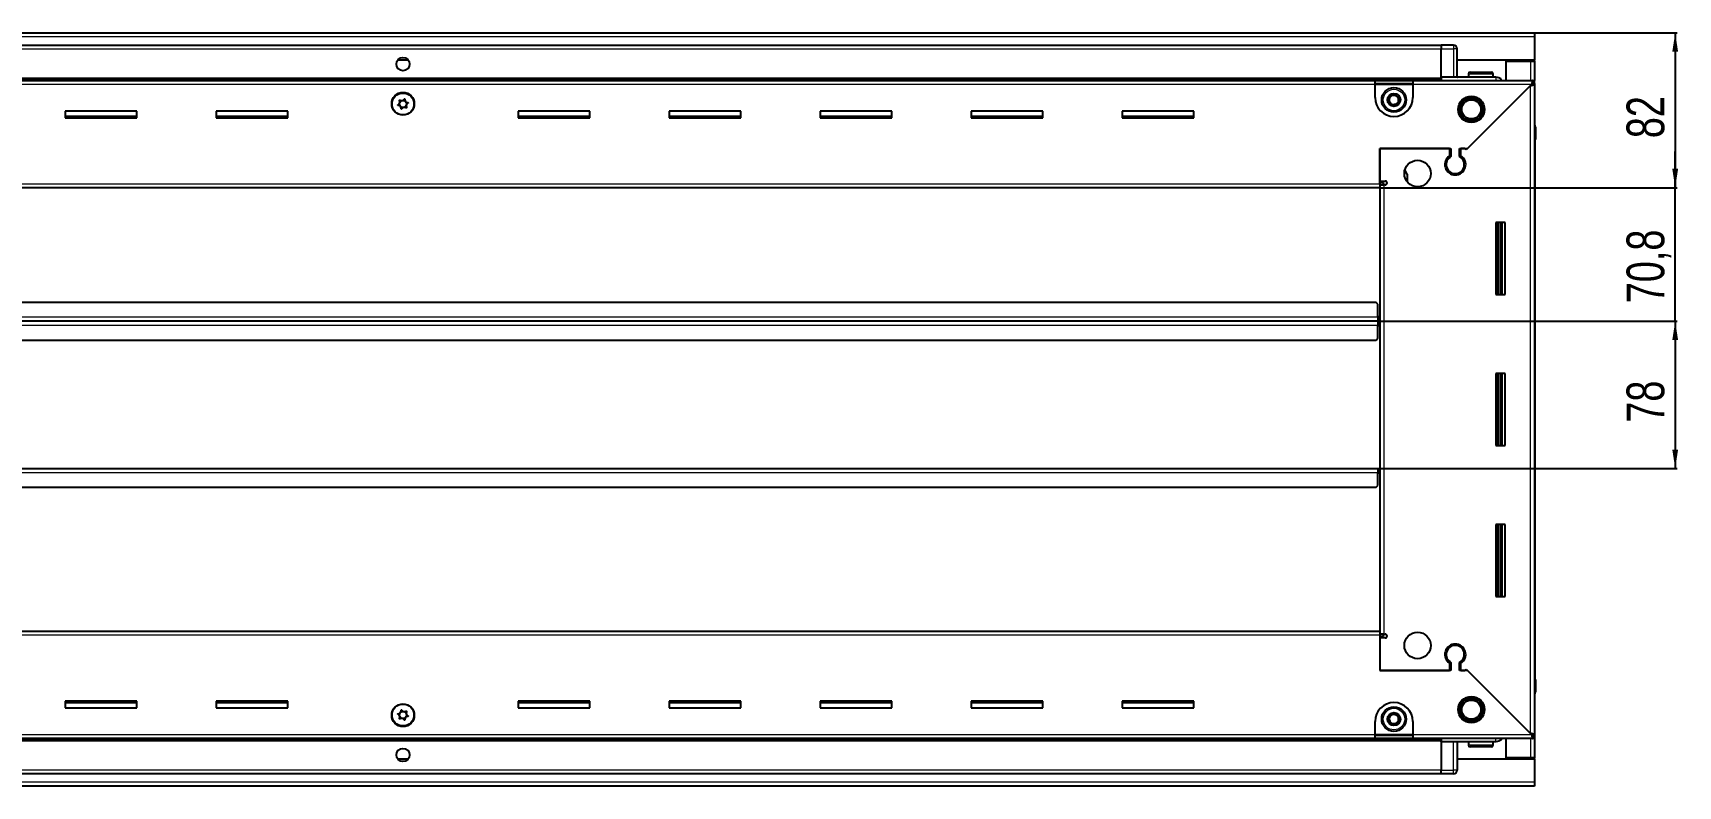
# Model space of a CAD drawing. Header units: millimetres. Extents: x 1315 to 4550, y 427 to 1624.
# Drawn here: x 3679 to 4550, y 977 to 1376 of the extents above; entities that cross this region are included whole.
import ezdxf

# ---------------------------------------------------------------- set-up
doc = ezdxf.new("R2010")
doc.units = ezdxf.units.MM
doc.layers.add('FORMAT', color=7, linetype='Continuous')
doc.styles.add('SLDTEXTSTYLE0', font='TXT', dxfattribs={"width": 0.75})
doc.dimstyles.new('SLDDIMSTYLE0', dxfattribs={"dimtxt": 20, "dimasz": 10, "dimexe": 0, "dimexo": 0.0625, "dimgap": 5, "dimtad": 2, "dimdec": 1, "dimrnd": 1e-09, "dimzin": 12, "dimdsep": 46, "dimtxsty": 'SLDTEXTSTYLE0', "dimsah": 1, "dimcen": 0.09, "dimadec": 0, "dimazin": 3, "dimtfac": 1, "dimtofl": 0, "dimtmove": 0, "dimatfit": 3, "dimfxl": 0, "dimfrac": 2, "dimtolj": 1, "dimtzin": 12, "dimarcsym": 0})
doc.dimstyles.new('SLDDIMSTYLE1', dxfattribs={"dimtxt": 20, "dimasz": 10, "dimexe": 0, "dimexo": 0.0625, "dimgap": 5, "dimtad": 2, "dimdec": 1, "dimrnd": 1e-09, "dimzin": 12, "dimdsep": 46, "dimtxsty": 'SLDTEXTSTYLE0', "dimsah": 1, "dimcen": 0.09, "dimadec": 0, "dimazin": 3, "dimtfac": 1, "dimtmove": 0, "dimatfit": 0, "dimfxl": 0, "dimfrac": 2, "dimtolj": 1, "dimtzin": 12, "dimarcsym": 0})

# ---------------------------------------------------------------- blocks, each defined once
blk = doc.blocks.new('_D_6')
at = {"layer": 'FORMAT'}
for p, q in [((4474.43, 1375.82), (4549.92, 1375.82)), ((4548.92, 1375.82), (4548.92, 1293.82)), ((4392.43, 1293.82), (4549.92, 1293.82))]:
    blk.add_line(p, q, dxfattribs=at)
for points in [[(4548.92, 1375.82), (4547.38, 1365.82), (4550.46, 1365.82)], [(4548.92, 1293.82), (4550.46, 1303.82), (4547.38, 1303.82)]]:
    blk.add_solid(points, dxfattribs=at)
at = {"layer": 'FORMAT', "insert": (4523.14, 1320.05), "char_height": 20, "attachment_point": 1, "rotation": 90, "style": 'SLDTEXTSTYLE0'}
blk.add_mtext('82', dxfattribs=at)
blk = doc.blocks.new('_D_7')
at = {"layer": 'FORMAT'}
for p, q in [((4548.92, 1293.82), (4548.92, 1313.05)), ((4392.43, 1293.82), (4549.92, 1293.82)), ((4548.92, 1223.07), (4548.92, 1293.82)), ((4391.43, 1223.07), (4549.92, 1223.07)), ((4548.92, 1223.07), (4548.92, 1203.84))]:
    blk.add_line(p, q, dxfattribs=at)
for points in [[(4548.92, 1293.82), (4550.46, 1303.82), (4547.38, 1303.82)], [(4548.92, 1223.07), (4547.38, 1213.07), (4550.46, 1213.07)]]:
    blk.add_solid(points, dxfattribs=at)
at = {"layer": 'FORMAT', "insert": (4523.14, 1232.59), "char_height": 20, "attachment_point": 1, "rotation": 90, "style": 'SLDTEXTSTYLE0'}
blk.add_mtext('70,8', dxfattribs=at)
blk = doc.blocks.new('_D_8')
at = {"layer": 'FORMAT'}
for p, q in [((4391.43, 1223.07), (4549.92, 1223.07)), ((4548.92, 1223.07), (4548.92, 1145.12)), ((4391.43, 1145.12), (4549.92, 1145.12))]:
    blk.add_line(p, q, dxfattribs=at)
for points in [[(4548.92, 1223.07), (4547.38, 1213.07), (4550.46, 1213.07)], [(4548.92, 1145.12), (4550.46, 1155.12), (4547.38, 1155.12)]]:
    blk.add_solid(points, dxfattribs=at)
at = {"layer": 'FORMAT', "insert": (4523.14, 1169.32), "char_height": 20, "attachment_point": 1, "rotation": 90, "style": 'SLDTEXTSTYLE0'}
blk.add_mtext('78', dxfattribs=at)

msp = doc.modelspace()

# ---------------------------------------------------------------- linework, layer by layer
at = {"color": 7, "linetype": 'Continuous', "lineweight": 25}
for p, q in [((3275.42, 1375.82), (4474.42, 1375.82)), ((4424.92, 1369.17), (3324.92, 1369.17)), ((4424.92, 1369.32), (4424.92, 1369.32)), ((4431.42, 1369.32), (4424.92, 1369.32)), ((4431.42, 1369.32), (4424.92, 1369.32)), ((4424.92, 1369.32), (4424.92, 1367.32)), ((4474.42, 1375.82), (4474.42, 1373.72)), ((4474.42, 1373.72), (4474.42, 1361.32)), ((3877.79, 1361.32), (3872.05, 1361.32)), ((4424.92, 1352.32), (4424.92, 1367.32)), ((4433.42, 1367.32), (4433.42, 1367.32)), ((4433.42, 1352.32), (4433.42, 1367.32)), ((4474.42, 1361.32), (4433.42, 1361.32)), ((4459.42, 1350.57), (4459.42, 1360.82)), ((4459.42, 1360.82), (4472.32, 1360.82)), ((4472.32, 1360.82), (4474.42, 1360.82)), ((4472.92, 1360.82), (4472.92, 1361.32)), ((4474.42, 1360.82), (4474.42, 1361.32)), ((4474.42, 1360.82), (4474.42, 1350.57)), ((3324.92, 1351.17), (4424.92, 1351.17)), ((4424.92, 1352.32), (4424.92, 1351.82)), ((4453.92, 1352.32), (4424.92, 1352.32)), ((4424.92, 1352.29), (4424.99, 1350.57)), ((4439.42, 1354.22), (4439.42, 1352.32)), ((4440.22, 1355.02), (4451.62, 1355.02)), ((4452.42, 1352.32), (4452.42, 1354.22)), ((3359.92, 1350.57), (4389.92, 1350.57)), ((4389.92, 1348.47), (4389.92, 1350.57)), ((4389.92, 1350.57), (4409.92, 1350.57)), ((4389.92, 1349.07), (4409.92, 1349.07)), ((4389.92, 1341.57), (4389.92, 1348.47)), ((4409.92, 1350.57), (4473.42, 1350.57)), ((4409.92, 1350.57), (4409.92, 1348.47)), ((4409.92, 1348.47), (4409.92, 1341.57)), ((4472.32, 1347.97), (4438.22, 1313.87)), ((4438.92, 1314.57), (4472.82, 1348.47)), ((4472.92, 1348.57), (4474.42, 1348.57)), ((4473.42, 1349.07), (4473.42, 1350.57)), ((4473.42, 1350.57), (4474.42, 1350.57)), ((4473.42, 1349.07), (4474.42, 1349.07)), ((4474.42, 1349.07), (4474.42, 1350.57)), ((4474.42, 1349.07), (4474.42, 1348.57)), ((4474.42, 1348.57), (4474.42, 1004.07)), ((3733.92, 1334.32), (3695.92, 1334.32)), ((3695.92, 1334.32), (3695.92, 1330.82)), ((3733.92, 1330.82), (3733.92, 1334.32)), ((3813.92, 1334.32), (3775.92, 1334.32)), ((3775.92, 1334.32), (3775.92, 1330.82)), ((3813.92, 1330.82), (3813.92, 1334.32)), ((3973.92, 1334.32), (3935.92, 1334.32)), ((3935.92, 1334.32), (3935.92, 1330.82)), ((3973.92, 1330.82), (3973.92, 1334.32)), ((4053.92, 1334.32), (4015.92, 1334.32)), ((4015.92, 1334.32), (4015.92, 1330.82)), ((4053.92, 1330.82), (4053.92, 1334.32)), ((4133.92, 1334.32), (4095.92, 1334.32)), ((4095.92, 1334.32), (4095.92, 1330.82)), ((4133.92, 1330.82), (4133.92, 1334.32)), ((4213.92, 1334.32), (4175.92, 1334.32)), ((4175.92, 1334.32), (4175.92, 1330.82)), ((4213.92, 1330.82), (4213.92, 1334.32)), ((4293.92, 1334.32), (4255.92, 1334.32)), ((4255.92, 1334.32), (4255.92, 1330.82)), ((4293.92, 1330.82), (4293.92, 1334.32)), ((3733.92, 1331.57), (3695.92, 1331.57)), ((3695.92, 1330.82), (3733.92, 1330.82)), ((3813.92, 1331.57), (3775.92, 1331.57)), ((3775.92, 1330.82), (3813.92, 1330.82)), ((3973.92, 1331.57), (3935.92, 1331.57)), ((3935.92, 1330.82), (3973.92, 1330.82)), ((4053.92, 1331.57), (4015.92, 1331.57)), ((4015.92, 1330.82), (4053.92, 1330.82)), ((4133.92, 1331.57), (4095.92, 1331.57)), ((4095.92, 1330.82), (4133.92, 1330.82)), ((4213.92, 1331.57), (4175.92, 1331.57)), ((4175.92, 1330.82), (4213.92, 1330.82)), ((4293.92, 1331.57), (4255.92, 1331.57)), ((4255.92, 1330.82), (4293.92, 1330.82)), ((4474.42, 1327.15), (4474.42, 1327.15)), ((4474.92, 1325.82), (4474.92, 1319.32)), ((4474.92, 1319.32), (4474.92, 1325.82)), ((4474.42, 1319.32), (4474.92, 1319.32)), ((4474.77, 1033.32), (4474.77, 1319.32)), ((4474.92, 1319.32), (4474.92, 1319.32)), ((4474.92, 1319.32), (4474.92, 1319.32)), ((4392.42, 1314.57), (4430.12, 1314.57)), ((4392.42, 1295.92), (4392.42, 1314.57)), ((4392.42, 1314.57), (4392.42, 1297.32)), ((4429.42, 1314.57), (4392.42, 1314.57)), ((4429.42, 1314.57), (4429.42, 1310.68)), ((4430.12, 1314.57), (4430.12, 1310.29)), ((4434.72, 1314.57), (4438.92, 1314.57)), ((4434.72, 1310.29), (4434.72, 1314.57)), ((4437.52, 1314.57), (4435.42, 1314.57)), ((4435.42, 1310.68), (4435.42, 1314.57)), ((4438.22, 1313.87), (4437.52, 1314.57)), ((4406.92, 1301.07), (4405.68, 1303.22)), ((4406.92, 1301.07), (4406.92, 1296.99)), ((4434.42, 1301.71), (4434.42, 1300.95)), ((4392.42, 1293.82), (3357.42, 1293.82)), ((4392.42, 1297.32), (4395.27, 1297.32)), ((4394.42, 1296.32), (4392.42, 1296.32)), ((4392.42, 1295.92), (4392.42, 1293.82)), ((4392.42, 1295.32), (4394.52, 1295.32)), ((4392.42, 1293.82), (4392.42, 1058.82)), ((4394.42, 1295.32), (4394.42, 1296.32)), ((4395.27, 1295.32), (4394.52, 1295.32)), ((4453.92, 1275.32), (4453.92, 1237.32)), ((4458.92, 1275.32), (4453.92, 1275.32)), ((4454.94, 1275.32), (4454.94, 1237.32)), ((4454.98, 1275.32), (4454.98, 1237.32)), ((4456.77, 1275.32), (4456.77, 1237.32)), ((4458.92, 1237.32), (4458.92, 1275.32)), ((4390.42, 1233.07), (3359.42, 1233.07)), ((4391.42, 1232.07), (4390.42, 1233.07)), ((4391.42, 1225.17), (4391.42, 1232.07)), ((4453.92, 1237.32), (4458.92, 1237.32)), ((4391.42, 1223.07), (3358.42, 1223.07)), ((4391.67, 1225.92), (4391.42, 1225.92)), ((4391.42, 1225.17), (4391.42, 1223.07)), ((4391.42, 1223.07), (4391.42, 1220.97)), ((4391.42, 1214.07), (4391.42, 1220.97)), ((4391.67, 1223.07), (4391.67, 1225.92)), ((4392.42, 1223.07), (4391.67, 1223.07)), ((4391.67, 1220.22), (4391.67, 1223.07)), ((3359.42, 1213.07), (4390.42, 1213.07)), ((4390.42, 1213.07), (4391.42, 1214.07)), ((4391.42, 1220.22), (4391.67, 1220.22)), ((4453.92, 1195.32), (4453.92, 1157.32)), ((4458.92, 1195.32), (4453.92, 1195.32)), ((4454.94, 1195.32), (4454.94, 1157.32)), ((4454.98, 1195.32), (4454.98, 1157.32)), ((4456.77, 1195.32), (4456.77, 1157.32)), ((4458.92, 1157.32), (4458.92, 1195.32)), ((4453.92, 1157.32), (4458.92, 1157.32)), ((3358.42, 1145.12), (4391.42, 1145.12)), ((4391.42, 1145.12), (4391.42, 1143.02)), ((4391.42, 1136.12), (4391.42, 1143.02)), ((4391.42, 1142.27), (4391.67, 1142.27)), ((4391.67, 1142.27), (4391.67, 1145.12)), ((4391.67, 1145.12), (4392.42, 1145.12)), ((3359.42, 1135.12), (4390.42, 1135.12)), ((4390.42, 1135.12), (4391.42, 1136.12)), ((4453.92, 1115.32), (4453.92, 1077.32)), ((4458.92, 1115.32), (4453.92, 1115.32)), ((4454.94, 1115.32), (4454.94, 1077.32)), ((4454.98, 1115.32), (4454.98, 1077.32)), ((4456.77, 1115.32), (4456.77, 1077.32)), ((4458.92, 1077.32), (4458.92, 1115.32)), ((4453.92, 1077.32), (4458.92, 1077.32)), ((3357.42, 1058.82), (4392.42, 1058.82)), ((4392.42, 1058.82), (4392.42, 1056.72)), ((4394.52, 1057.32), (4392.42, 1057.32)), ((4392.42, 1056.72), (4392.42, 1038.07)), ((4392.42, 1056.32), (4394.42, 1056.32)), ((4392.42, 1055.32), (4392.42, 1038.07)), ((4395.27, 1055.32), (4392.42, 1055.32)), ((4394.42, 1056.32), (4394.42, 1057.32)), ((4394.52, 1057.32), (4395.27, 1057.32)), ((4434.42, 1051.7), (4434.42, 1050.94)), ((4430.12, 1038.07), (4392.42, 1038.07)), ((4392.42, 1038.07), (4429.42, 1038.07)), ((4429.42, 1041.96), (4429.42, 1038.07)), ((4430.12, 1042.36), (4430.12, 1038.07)), ((4434.72, 1038.07), (4434.72, 1042.36)), ((4438.92, 1038.07), (4434.72, 1038.07)), ((4435.42, 1038.07), (4435.42, 1041.96)), ((4435.42, 1038.07), (4437.52, 1038.07)), ((4437.52, 1038.07), (4438.22, 1038.77)), ((4438.22, 1038.77), (4472.32, 1004.67)), ((4472.82, 1004.17), (4438.92, 1038.07)), ((4474.42, 1033.32), (4474.92, 1033.32)), ((4474.92, 1033.32), (4474.92, 1033.32)), ((4474.92, 1026.82), (4474.92, 1033.32)), ((4474.92, 1033.32), (4474.92, 1026.82)), ((3733.92, 1021.82), (3695.92, 1021.82)), ((3695.92, 1021.82), (3695.92, 1018.32)), ((3695.92, 1021.07), (3733.92, 1021.07)), ((3733.92, 1018.32), (3733.92, 1021.82)), ((3813.92, 1021.82), (3775.92, 1021.82)), ((3775.92, 1021.82), (3775.92, 1018.32)), ((3775.92, 1021.07), (3813.92, 1021.07)), ((3813.92, 1018.32), (3813.92, 1021.82)), ((3973.92, 1021.82), (3935.92, 1021.82)), ((3935.92, 1021.82), (3935.92, 1018.32)), ((3935.92, 1021.07), (3973.92, 1021.07)), ((3973.92, 1018.32), (3973.92, 1021.82)), ((4053.92, 1021.82), (4015.92, 1021.82)), ((4015.92, 1021.82), (4015.92, 1018.32)), ((4015.92, 1021.07), (4053.92, 1021.07)), ((4053.92, 1018.32), (4053.92, 1021.82)), ((4133.92, 1021.82), (4095.92, 1021.82)), ((4095.92, 1021.82), (4095.92, 1018.32)), ((4095.92, 1021.07), (4133.92, 1021.07)), ((4133.92, 1018.32), (4133.92, 1021.82)), ((4213.92, 1021.82), (4175.92, 1021.82)), ((4175.92, 1021.82), (4175.92, 1018.32)), ((4175.92, 1021.07), (4213.92, 1021.07)), ((4213.92, 1018.32), (4213.92, 1021.82)), ((4293.92, 1021.82), (4255.92, 1021.82)), ((4255.92, 1021.82), (4255.92, 1018.32)), ((4255.92, 1021.07), (4293.92, 1021.07)), ((4293.92, 1018.32), (4293.92, 1021.82)), ((3695.92, 1018.32), (3733.92, 1018.32)), ((3775.92, 1018.32), (3813.92, 1018.32)), ((3935.92, 1018.32), (3973.92, 1018.32)), ((4015.92, 1018.32), (4053.92, 1018.32)), ((4095.92, 1018.32), (4133.92, 1018.32)), ((4175.92, 1018.32), (4213.92, 1018.32)), ((4255.92, 1018.32), (4293.92, 1018.32)), ((4389.92, 1004.17), (4389.92, 1011.07)), ((4409.92, 1011.07), (4409.92, 1004.17)), ((4389.92, 1002.07), (4389.92, 1004.17)), ((4409.92, 1003.57), (4389.92, 1003.57)), ((4409.92, 1004.17), (4409.92, 1002.07)), ((4472.92, 1004.07), (4474.42, 1004.07)), ((4473.42, 1003.57), (4473.42, 1002.07)), ((4474.42, 1003.57), (4473.42, 1003.57)), ((4474.42, 1004.07), (4474.42, 1003.57)), ((4474.42, 1003.57), (4474.42, 1002.07)), ((4424.92, 1001.47), (3324.92, 1001.47)), ((4389.92, 1002.07), (3359.92, 1002.07)), ((4409.92, 1002.07), (4389.92, 1002.07)), ((4473.42, 1002.07), (4409.92, 1002.07)), ((4424.99, 1002.07), (4424.92, 1000.36)), ((4424.92, 1000.32), (4424.92, 1000.82)), ((4453.92, 1000.32), (4424.92, 1000.32)), ((4424.92, 1000.32), (4424.92, 985.32)), ((4433.42, 1000.32), (4433.42, 985.32)), ((4439.42, 1000.32), (4439.42, 998.42)), ((4447.21, 997.62), (4440.22, 997.62)), ((4451.62, 997.62), (4447.21, 997.62)), ((4452.42, 998.42), (4452.42, 1000.32)), ((4459.42, 991.82), (4459.42, 1002.07)), ((4474.42, 1002.07), (4473.42, 1002.07)), ((4474.42, 1002.07), (4474.42, 991.82)), ((3872.05, 991.32), (3877.79, 991.32)), ((4424.92, 983.32), (4424.92, 985.32)), ((4433.42, 991.32), (4474.42, 991.32)), ((4472.32, 991.82), (4459.42, 991.82)), ((4474.42, 991.82), (4472.32, 991.82)), ((4472.92, 991.32), (4472.92, 991.82)), ((4474.42, 991.32), (4474.42, 991.82)), ((4474.42, 991.32), (4474.42, 978.92)), ((4474.42, 976.82), (3275.42, 976.82)), ((3324.92, 983.47), (4424.92, 983.47)), ((4424.92, 983.32), (4424.92, 983.32)), ((4431.42, 983.32), (4424.92, 983.32)), ((4424.92, 983.32), (4424.92, 983.32)), ((4431.42, 983.32), (4424.92, 983.32)), ((4432.74, 983.82), (4432.74, 983.82)), ((4474.42, 978.92), (4474.42, 976.82))]:
    msp.add_line(p, q, dxfattribs=at)
at = {"color": 8, "linetype": 'Continuous', "lineweight": 18}
for p, q in [((4474.42, 1373.72), (3275.42, 1373.72)), ((4431.42, 1369.32), (4431.42, 1367.32)), ((4424.92, 1367.17), (3324.92, 1367.17)), ((4424.92, 1367.32), (4431.42, 1367.32)), ((4433.42, 1367.32), (4431.42, 1367.32)), ((4431.42, 1367.32), (4431.42, 1352.32)), ((4472.32, 1361.32), (4472.32, 1360.82)), ((4472.32, 1360.82), (4472.32, 1350.57)), ((4424.92, 1351.82), (3324.92, 1351.82)), ((4439.42, 1354.22), (4452.42, 1354.22)), ((4424.92, 1350.59), (3324.92, 1350.59)), ((4389.92, 1348.47), (3359.92, 1348.47)), ((4389.92, 1348.47), (4409.92, 1348.47)), ((4472.82, 1348.47), (4409.92, 1348.47)), ((4472.32, 1004.67), (4472.32, 1347.97)), ((4474.42, 1325.82), (4474.92, 1325.82)), ((3357.42, 1295.92), (4392.42, 1295.92)), ((4394.52, 1295.32), (4394.52, 1057.32)), ((4456.18, 1237.32), (4456.18, 1275.32)), ((4457.42, 1237.32), (4457.42, 1275.32)), ((4391.42, 1225.17), (3358.42, 1225.17)), ((3358.42, 1220.97), (4391.42, 1220.97)), ((4456.18, 1157.32), (4456.18, 1195.32)), ((4457.42, 1157.32), (4457.42, 1195.32)), ((3358.42, 1143.02), (4391.42, 1143.02)), ((4456.18, 1077.32), (4456.18, 1115.32)), ((4457.42, 1077.32), (4457.42, 1115.32)), ((4392.42, 1056.72), (3357.42, 1056.72)), ((4474.42, 1026.82), (4474.92, 1026.82)), ((3359.92, 1004.17), (4389.92, 1004.17)), ((4409.92, 1004.17), (4389.92, 1004.17)), ((4409.92, 1004.17), (4472.82, 1004.17)), ((3324.92, 1002.06), (4424.92, 1002.06)), ((3324.92, 1000.82), (4424.92, 1000.82)), ((4431.42, 985.32), (4431.42, 1000.32)), ((4447.39, 998.42), (4439.42, 998.42)), ((4452.42, 998.42), (4447.39, 998.42)), ((4472.32, 1002.07), (4472.32, 991.82)), ((3324.92, 985.47), (4424.92, 985.47)), ((4424.92, 985.32), (4431.42, 985.32)), ((4433.42, 985.32), (4431.42, 985.32)), ((4431.42, 983.32), (4431.42, 985.32)), ((4472.32, 991.82), (4472.32, 991.32)), ((4474.42, 978.92), (3275.42, 978.92))]:
    msp.add_line(p, q, dxfattribs=at)
at = {"color": 7, "linetype": 'Continuous', "lineweight": 25}
for centre, radius in [((3874.92, 1359.32), 3.5), ((3874.92, 1338.32), 6), ((3874.92, 1338.17), 5.79), ((4399.92, 1340.32), 6.5), ((4399.92, 1340.32), 3.46), ((4440.92, 1335.32), 7), ((3874.92, 1338.17), 1.85), ((4440.92, 1335.32), 6.02), ((4440.92, 1335.32), 5.1), ((4412.42, 1301.32), 7), ((4412.42, 1051.32), 7), ((3874.92, 1014.32), 6), ((3874.92, 1014.47), 5.79), ((4440.92, 1017.32), 7), ((4440.92, 1017.32), 6.02), ((4440.92, 1017.32), 5.1), ((3874.92, 1014.47), 1.85), ((4399.92, 1012.32), 6.5), ((4399.92, 1012.32), 3.46), ((3874.92, 993.32), 3.5)]:
    msp.add_circle(centre, radius, dxfattribs=at)
at = {"color": 8, "linetype": 'Continuous', "lineweight": 18}
for centre in [(4399.92, 1340.32), (4399.92, 1012.32)]:
    msp.add_circle(centre, 5.7, dxfattribs=at)
at = {"color": 7, "linetype": 'Continuous', "lineweight": 25}
for centre, radius, start, end in [((4431.42, 1367.32), 2, 0, 90), ((4431.42, 1367.32), 2, 0, 90), ((4433.62, 1352.52), 0.2, 180, 270), ((4440.22, 1354.22), 0.8, 90, 180), ((4451.62, 1354.22), 0.8, 0, 90), ((4399.92, 1340.32), 2.5, 100.11158, 160.11158), ((4399.92, 1340.32), 2.5, 40.11158, 100.11158), ((4399.92, 1341.57), 10, 180, 270), ((4399.92, 1340.32), 2.5, 160.11158, 220.11158), ((4399.92, 1340.32), 2.5, 220.11158, 280.11158), ((4399.92, 1341.57), 10, 270, 0), ((4399.92, 1340.32), 2.5, 280.11158, 340.11158), ((4399.92, 1340.32), 2.5, 340.11158, 40.11158), ((4472.92, 1325.82), 2, 0, 41.39416), ((4432.42, 1306.07), 5.5, 123.05573, 56.94427), ((4432.42, 1306.07), 4.8, 118.63099, 61.36901), ((4395.27, 1296.32), 1, 270, 90), ((4395.27, 1056.32), 1, 270, 90), ((4432.42, 1046.57), 5.5, 303.05573, 236.94427), ((4432.42, 1046.57), 4.8, 298.63099, 241.36901), ((4399.92, 1011.07), 10, 90, 180), ((4399.92, 1011.07), 10, 0, 90), ((4472.92, 1026.82), 2, 318.57492, 0), ((4472.92, 1026.82), 2, 318.59038, 0), ((4399.92, 1012.32), 2.5, 147.04236, 207.04236), ((4399.92, 1012.32), 2.5, 207.04236, 267.04236), ((4399.92, 1012.32), 2.5, 87.04236, 147.04236), ((4399.92, 1012.32), 2.5, 27.04236, 87.04236), ((4399.92, 1012.32), 2.5, 327.04236, 27.04236), ((4399.92, 1012.32), 2.5, 267.04236, 327.04236), ((4433.62, 1000.12), 0.2, 90, 180), ((4440.22, 998.42), 0.8, 180, 270), ((4451.62, 998.42), 0.8, 270, 0), ((4431.42, 985.32), 2, 270, 0)]:
    msp.add_arc(centre, radius, start, end, dxfattribs=at)
for points, knots in [([(4424.92, 1352.32), (4424.92, 1352.29), (4424.92, 1352.21), (4424.92, 1351.59), (4424.92, 1351.03), (4424.92, 1350.66), (4424.92, 1350.65)], [0, 0, 0, 0, 0.3302662, 0.6605324, 0.9907986, 1, 1, 1, 1]), ([(4457.13, 1350.57), (4457.01, 1350.77), (4456.63, 1351.42), (4455.47, 1352.13), (4454.44, 1352.26), (4453.92, 1352.32)], [0, 0, 0, 0, 0.18225, 0.591125, 1, 1, 1, 1]), ([(4397.08, 1339.82), (4397.12, 1339.93), (4397.32, 1340.5), (4397.66, 1341.43), (4397.94, 1342.21), (4398.06, 1342.53)], [0, 0, 0, 0, 0.133125, 0.637099, 1, 1, 1, 1]), ([(4398.06, 1342.53), (4398.57, 1342.62), (4399.52, 1342.79), (4400.46, 1342.96), (4400.9, 1343.04)], [0, 0, 0, 0, 0.534686, 1, 1, 1, 1]), ([(4400.9, 1343.04), (4401.23, 1342.64), (4401.85, 1341.91), (4402.47, 1341.17), (4402.76, 1340.83)], [0, 0, 0, 0, 0.534686, 1, 1, 1, 1]), ([(4472.32, 1347.97), (4472.57, 1348.02), (4473.06, 1348.11), (4473.71, 1348.24), (4474.17, 1348.37), (4474.39, 1348.48), (4474.41, 1348.55), (4474.42, 1348.57)], [0, 0, 0, 0, 0.230255, 0.448522, 0.666786, 0.88505, 1, 1, 1, 1]), ([(4473.42, 1350.57), (4473.37, 1350.55), (4473.28, 1350.49), (4473.15, 1350.1), (4473.02, 1349.54), (4472.91, 1348.96), (4472.84, 1348.6), (4472.82, 1348.47)], [0, 0, 0, 0, 0.230255, 0.448522, 0.666786, 0.88505, 1, 1, 1, 1]), ([(3873.03, 1340.24), (3873.03, 1340.23), (3873.01, 1340.21), (3873, 1340.15), (3873.01, 1340.01), (3873.11, 1339.64), (3873.25, 1339.11), (3873.08, 1338.5), (3872.72, 1338.13), (3872.42, 1337.88), (3872.24, 1337.72), (3872.19, 1337.64), (3872.18, 1337.6), (3872.18, 1337.57), (3872.2, 1337.54), (3872.25, 1337.49), (3872.5, 1337.39), (3872.97, 1337.29), (3873.6, 1336.98), (3873.86, 1336.31), (3873.92, 1335.84), (3873.99, 1335.58), (3874.03, 1335.53), (3874.06, 1335.51), (3874.09, 1335.5), (3874.12, 1335.51), (3874.16, 1335.52), (3874.23, 1335.57), (3874.4, 1335.72), (3874.67, 1335.99), (3875.07, 1336.31), (3875.7, 1336.42), (3876.21, 1336.23), (3876.57, 1336.1), (3876.72, 1336.07), (3876.78, 1336.09), (3876.81, 1336.1), (3876.83, 1336.13), (3876.84, 1336.19), (3876.83, 1336.34), (3876.73, 1336.71), (3876.59, 1337.23), (3876.76, 1337.84), (3877.12, 1338.21), (3877.42, 1338.46), (3877.59, 1338.63), (3877.64, 1338.71), (3877.66, 1338.75), (3877.65, 1338.78), (3877.64, 1338.81), (3877.58, 1338.85), (3877.33, 1338.95), (3876.87, 1339.06), (3876.23, 1339.37), (3875.98, 1340.03), (3875.92, 1340.51), (3875.85, 1340.76), (3875.8, 1340.82), (3875.78, 1340.84), (3875.75, 1340.85), (3875.71, 1340.84), (3875.67, 1340.82), (3875.6, 1340.78), (3875.43, 1340.63), (3875.17, 1340.36), (3874.76, 1340.04), (3874.14, 1339.93), (3873.63, 1340.11), (3873.26, 1340.25), (3873.12, 1340.27), (3873.06, 1340.26), (3873.04, 1340.25), (3873.03, 1340.24)], [0, 0, 0, 0, 0.002009, 0.00442, 0.009365, 0.025528, 0.067705, 0.095786, 0.124646, 0.150342, 0.160519, 0.163394, 0.165697, 0.167245, 0.168874, 0.17077, 0.178606, 0.211994, 0.249994, 0.287995, 0.321383, 0.329219, 0.331115, 0.332744, 0.334292, 0.336217, 0.338535, 0.341318, 0.349662, 0.375358, 0.404217, 0.432298, 0.474475, 0.490639, 0.496669, 0.49844, 0.5, 0.502009, 0.50442, 0.509365, 0.525528, 0.567705, 0.595786, 0.624646, 0.650342, 0.660519, 0.663394, 0.665697, 0.667245, 0.668874, 0.67077, 0.678606, 0.711994, 0.749994, 0.787995, 0.821383, 0.829219, 0.831115, 0.832744, 0.834292, 0.836217, 0.838535, 0.841318, 0.849662, 0.875358, 0.904217, 0.932298, 0.974475, 0.990639, 0.996669, 0.99844, 1, 1, 1, 1]), ([(4398.94, 1337.61), (4398.6, 1338), (4397.98, 1338.74), (4397.36, 1339.48), (4397.08, 1339.82)], [0, 0, 0, 0, 0.534686, 1, 1, 1, 1]), ([(4401.78, 1338.12), (4401.27, 1338.03), (4400.32, 1337.86), (4399.38, 1337.69), (4398.94, 1337.61)], [0, 0, 0, 0, 0.534686, 1, 1, 1, 1]), ([(4402.76, 1340.83), (4402.64, 1340.51), (4402.36, 1339.73), (4402.02, 1338.8), (4401.82, 1338.23), (4401.78, 1338.12)], [0, 0, 0, 0, 0.362901, 0.866875, 1, 1, 1, 1]), ([(3873.03, 1012.4), (3873.04, 1012.4), (3873.07, 1012.38), (3873.13, 1012.38), (3873.27, 1012.4), (3873.63, 1012.54), (3874.14, 1012.72), (3874.76, 1012.61), (3875.17, 1012.29), (3875.44, 1012.01), (3875.62, 1011.85), (3875.7, 1011.81), (3875.75, 1011.8), (3875.78, 1011.81), (3875.8, 1011.83), (3875.85, 1011.88), (3875.92, 1012.14), (3875.98, 1012.61), (3876.23, 1013.28), (3876.87, 1013.59), (3877.33, 1013.69), (3877.58, 1013.79), (3877.64, 1013.84), (3877.65, 1013.87), (3877.66, 1013.9), (3877.65, 1013.93), (3877.63, 1013.97), (3877.58, 1014.04), (3877.41, 1014.19), (3877.12, 1014.43), (3876.76, 1014.8), (3876.59, 1015.41), (3876.73, 1015.94), (3876.83, 1016.32), (3876.84, 1016.47), (3876.82, 1016.52), (3876.8, 1016.55), (3876.77, 1016.56), (3876.71, 1016.57), (3876.57, 1016.54), (3876.21, 1016.41), (3875.7, 1016.23), (3875.07, 1016.34), (3874.67, 1016.66), (3874.39, 1016.94), (3874.22, 1017.09), (3874.13, 1017.14), (3874.09, 1017.15), (3874.06, 1017.14), (3874.03, 1017.12), (3873.99, 1017.06), (3873.92, 1016.81), (3873.86, 1016.33), (3873.6, 1015.67), (3872.97, 1015.36), (3872.5, 1015.25), (3872.25, 1015.15), (3872.2, 1015.11), (3872.18, 1015.08), (3872.18, 1015.05), (3872.19, 1015.01), (3872.21, 1014.98), (3872.26, 1014.91), (3872.42, 1014.76), (3872.72, 1014.52), (3873.08, 1014.14), (3873.25, 1013.53), (3873.11, 1013.01), (3873.01, 1012.63), (3873, 1012.48), (3873.01, 1012.43), (3873.03, 1012.41), (3873.03, 1012.4)], [0, 0, 0, 0, 0.0020087, 0.00442, 0.0093647, 0.0255282, 0.0677053, 0.0957862, 0.1246456, 0.1503415, 0.1605194, 0.1633943, 0.1656965, 0.1672448, 0.1688741, 0.1707699, 0.1786058, 0.2119941, 0.2499945, 0.2879948, 0.3213831, 0.329219, 0.3311148, 0.3327441, 0.3342924, 0.3362166, 0.3385353, 0.3413178, 0.349662, 0.3753578, 0.4042173, 0.4322982, 0.4744753, 0.4906388, 0.4966691, 0.49844, 0.5, 0.5020087, 0.50442, 0.5093647, 0.5255282, 0.5677053, 0.5957862, 0.6246456, 0.6503415, 0.6605194, 0.6633943, 0.6656965, 0.6672448, 0.6688741, 0.6707699, 0.6786058, 0.7119941, 0.7499945, 0.7879948, 0.8213831, 0.829219, 0.8311148, 0.8327441, 0.8342924, 0.8362166, 0.8385353, 0.8413178, 0.849662, 0.8753578, 0.9042173, 0.9322982, 0.9744753, 0.9906388, 0.9966691, 0.99844, 1, 1, 1, 1]), ([(4397.03, 1012.47), (4397.32, 1012.91), (4397.84, 1013.71), (4398.36, 1014.52), (4398.61, 1014.89)], [0, 0, 0, 0, 0.534686, 1, 1, 1, 1]), ([(4398.35, 1009.9), (4398.11, 1010.36), (4397.67, 1011.22), (4397.24, 1012.07), (4397.03, 1012.47)], [0, 0, 0, 0, 0.5346859, 1, 1, 1, 1]), ([(4398.61, 1014.89), (4398.73, 1014.89), (4399.33, 1014.86), (4400.32, 1014.81), (4401.14, 1014.76), (4401.49, 1014.75)], [0, 0, 0, 0, 0.133125, 0.637099, 1, 1, 1, 1]), ([(4402.8, 1012.17), (4402.52, 1011.74), (4402, 1010.93), (4401.47, 1010.13), (4401.23, 1009.75)], [0, 0, 0, 0, 0.534686, 1, 1, 1, 1]), ([(4401.49, 1014.75), (4401.72, 1014.29), (4402.16, 1013.43), (4402.6, 1012.57), (4402.8, 1012.17)], [0, 0, 0, 0, 0.534686, 1, 1, 1, 1]), ([(4401.23, 1009.75), (4400.89, 1009.77), (4400.06, 1009.81), (4399.07, 1009.86), (4398.47, 1009.89), (4398.35, 1009.9)], [0, 0, 0, 0, 0.362901, 0.866875, 1, 1, 1, 1]), ([(4474.42, 1004.07), (4474.39, 1004.12), (4474.34, 1004.21), (4473.95, 1004.34), (4473.39, 1004.47), (4472.81, 1004.58), (4472.44, 1004.65), (4472.32, 1004.67)], [0, 0, 0, 0, 0.230255, 0.448522, 0.666786, 0.88505, 1, 1, 1, 1]), ([(4472.82, 1004.17), (4472.86, 1003.92), (4472.95, 1003.43), (4473.09, 1002.79), (4473.22, 1002.32), (4473.33, 1002.1), (4473.39, 1002.08), (4473.42, 1002.07)], [0, 0, 0, 0, 0.2302553, 0.4485219, 0.6667858, 0.8850496, 1, 1, 1, 1]), ([(4424.92, 1000.32), (4424.92, 1000.36), (4424.92, 1000.44), (4424.92, 1001.06), (4424.92, 1001.62), (4424.92, 1001.99), (4424.92, 1002)], [0, 0, 0, 0, 0.330267, 0.660534, 0.990802, 1, 1, 1, 1]), ([(4457.13, 1002.07), (4457.01, 1001.87), (4456.63, 1001.22), (4455.47, 1000.51), (4454.44, 1000.39), (4453.92, 1000.32)], [0, 0, 0, 0, 0.18225, 0.591125, 1, 1, 1, 1])]:
    msp.add_open_spline(points, degree=3, knots=knots, dxfattribs=at)
at = {"color": 8, "linetype": 'Continuous', "lineweight": 18}
for points in [[(4453.92, 1352.32), (4453.92, 1352.28), (4453.92, 1352.2), (4453.92, 1351.77), (4453.92, 1351.31), (4453.92, 1350.9), (4453.92, 1350.63), (4453.92, 1350.57)], [(4453.92, 1000.32), (4453.92, 1000.37), (4453.92, 1000.44), (4453.92, 1000.88), (4453.92, 1001.33), (4453.92, 1001.75), (4453.92, 1002.02), (4453.92, 1002.07)]]:
    msp.add_open_spline(points, degree=3, knots=[0, 0, 0, 0, 0.359753, 0.553414, 0.751185, 0.948956, 1, 1, 1, 1], dxfattribs=at)
at = {"color": 7, "linetype": 'Continuous', "lineweight": 25}
for points in [[(4472.32, 1347.97), (4472.4, 1348.02), (4472.55, 1348.12), (4472.75, 1348.27), (4472.89, 1348.42), (4472.91, 1348.52), (4472.92, 1348.57)], [(4473.42, 1349.07), (4473.37, 1349.06), (4473.27, 1349.05), (4473.12, 1348.91), (4472.97, 1348.71), (4472.87, 1348.55), (4472.82, 1348.47)], [(4472.92, 1004.07), (4472.91, 1004.12), (4472.89, 1004.22), (4472.75, 1004.37), (4472.55, 1004.52), (4472.4, 1004.62), (4472.32, 1004.67)], [(4472.82, 1004.17), (4472.87, 1004.09), (4472.97, 1003.94), (4473.12, 1003.74), (4473.27, 1003.6), (4473.37, 1003.58), (4473.42, 1003.57)]]:
    msp.add_open_spline(points, degree=3, dxfattribs=at)

# ---------------------------------------------------------------- dimensions: what is measured, and where the dimension line sits
at = {"layer": 'FORMAT'}
for base, p1, p2, dimstyle, picture, middle in [((4548.92, 1293.82), (4474.42, 1375.82), (4392.42, 1293.82), 'SLDDIMSTYLE0', '_D_6', (4548.92, 1334.82)), ((4548.91817708, 1293.82343353), (4391.41782018, 1223.07343353), (4392.41782018, 1293.82343353), 'SLDDIMSTYLE1', '_D_7', (4548.91817708, 1258.44843353)), ((4548.91817708, 1145.12343353), (4391.41782018, 1223.07343353), (4391.41782018, 1145.12343353), 'SLDDIMSTYLE0', '_D_8', (4548.91817708, 1184.09843353))]:
    dim = msp.add_linear_dim(base=base, p1=p1, p2=p2, angle=90, dimstyle=dimstyle, dxfattribs=at)
    dim.commit()
    dim.dimension.update_dxf_attribs({"geometry": picture, "text_midpoint": middle, "dimtype": 160})

doc.saveas('drawing.dxf')
